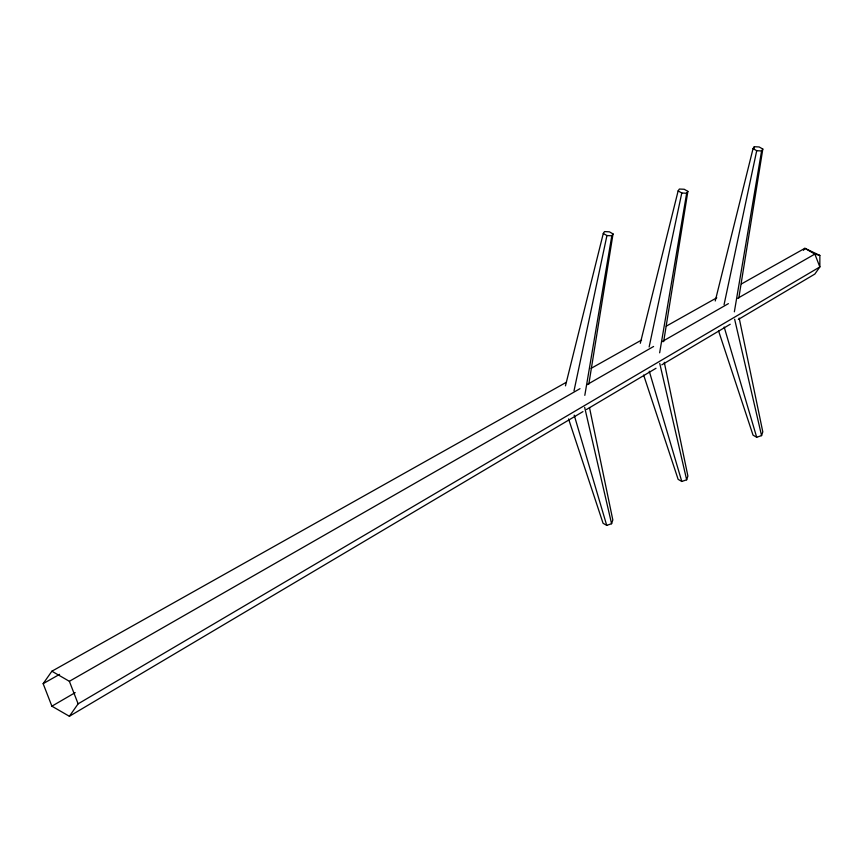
<?xml version="1.0" encoding="UTF-8"?>
<svg xmlns="http://www.w3.org/2000/svg" width="863" height="863" viewBox="0 0 863 863"><rect width="100%" height="100%" fill="white"/><g stroke="black" fill="none" stroke-linecap="round" stroke-linejoin="round"><path stroke-width="1.29" d="M588.814 384.208L613.032 233.927L609.386 231.823L604.521 231.586L603.291 233.452L565.459 385.847M663.658 341.662L687.876 191.37L684.23 189.267L679.364 189.04L678.135 190.906L640.303 343.301M738.804 298.015L762.816 149.062L759.17 146.958L754.294 146.721L753.065 148.598L715.233 300.993M584.812 395.351L611.813 235.793L613.032 233.927M659.656 352.805L686.657 193.247L687.876 191.37M734.359 311.813L761.587 150.939L762.816 149.062M574.014 390.842L606.937 235.556L603.291 233.452M649.138 346.98L681.781 193.01L678.135 190.906M724.068 304.671L756.711 150.701L753.065 148.598M753.669 149.331L754.294 146.721M568.566 418.954L603.064 523.269L606.711 525.373L611.587 523.722L612.816 519.958L589.472 407.498M643.636 375.038L678.135 479.353L681.781 481.457L686.657 479.806L687.887 476.042L664.273 362.277M718.545 330.842L753.043 435.157L756.689 437.261L761.565 435.61L762.795 431.845L739.181 318.08M582.978 411.608L69.374 716.279L51.888 706.182L43.15 683.658L51.888 671.22L566.408 382.244M69.374 716.279L78.112 703.841L819.85 266.947L819.85 255.416L804.866 248.307L741.436 283.938M803.442 250.335L804.866 248.307L814.855 254.078L819.85 255.416M586.452 409.537L656.02 368.274M661.813 364.844L730.217 324.261M738.34 319.45L814.855 274.056L819.85 266.947L814.855 254.078L737.736 298.274M51.888 706.182L75.2 692.622M51.888 671.22L69.374 681.306L579.99 388.674M587.002 384.661L653.604 346.484M661.781 341.802L728.394 303.636M43.15 683.658L59.579 674.359M591.069 368.382L641.587 340.022M666.258 326.16L716.765 297.789M756.711 150.701L761.587 150.939M681.781 193.01L686.657 193.247M606.937 235.556L611.813 235.793M69.374 681.306L78.112 703.841M724.176 327.023L756.689 437.261M649.267 371.219L681.781 481.457M574.197 415.135L606.711 525.373M734.64 319.234L761.565 435.61M659.742 363.431L686.657 479.806M584.661 407.347L611.587 523.722"/></g></svg>
